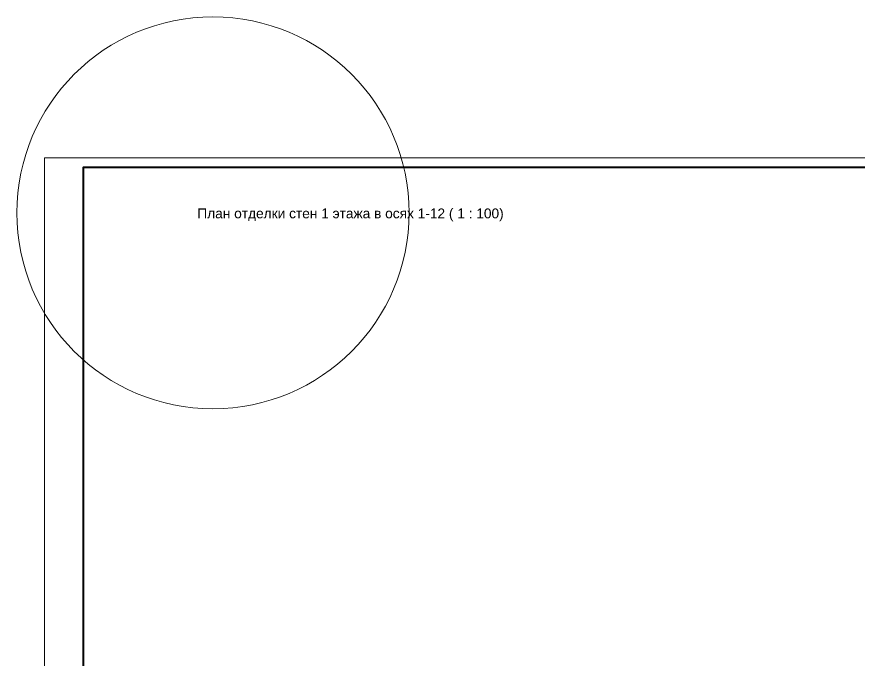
# Model space of a CAD drawing. Header units: millimetres. Extents: x -3817 to 677485, y -22715 to 103890.
# Drawn here: x -1551 to 168, y -18494 to -17181 of the extents above; entities that cross this region are included whole.
import ezdxf

# ---------------------------------------------------------------- set-up
doc = ezdxf.new("R2010")
doc.units = ezdxf.units.MM
doc.layers.add('PDF _Геометрия', color=7, linetype='Continuous', true_color=0x1d1d1d)
doc.layers.add('PDF _Текст', color=7, linetype='Continuous')
doc.styles.add('PDF GOST-Common', font='arial.ttf')

msp = doc.modelspace()

# ---------------------------------------------------------------- linework, layer by layer
at = {"layer": 'PDF _Геометрия', "color": 7, "lineweight": 9}
msp.add_lwpolyline([(1817.1, -17468.5), (-1493.8, -17468.5), (-1493.8, -19807), (1817.1, -19807)], close=True, dxfattribs=at)
at = {"layer": 'PDF _Геометрия', "color": 7, "lineweight": 40}
msp.add_lwpolyline([(1797.5, -19787.3), (1797.5, -17488.2), (-1415, -17488.2), (-1415, -19787.3)], close=True, dxfattribs=at)
at = {"layer": 'PDF _Геометрия', "color": 253, "lineweight": 9, "true_color": 0xaaaaaa}
msp.add_circle((-1150.5, -17580.6), 400, dxfattribs=at)

# ---------------------------------------------------------------- texts
at = {"layer": 'PDF _Текст', "color": 250, "true_color": 0x3c3c3c, "insert": (-1182.3, -17584.8), "char_height": 19.999, "attachment_point": 4, "style": 'PDF GOST-Common'}
msp.add_mtext('План отделки стен 1 этажа в осях 1-12 ( 1 : 100)', dxfattribs=at)

doc.saveas('drawing.dxf')
